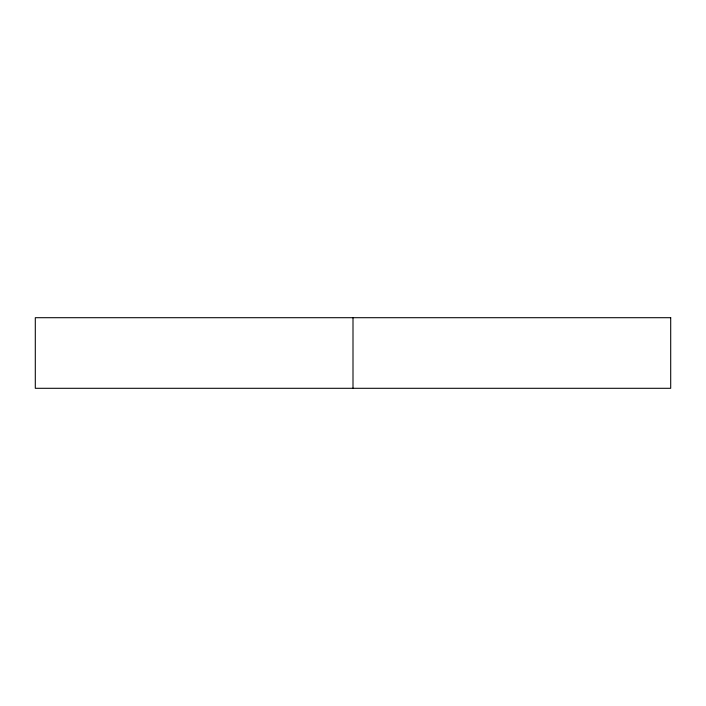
<?xml version="1.0" encoding="UTF-8"?>
<svg xmlns="http://www.w3.org/2000/svg" width="706" height="706" viewBox="0 0 706 706"><rect width="100%" height="100%" fill="white"/><g stroke="black" fill="none" stroke-linecap="round" stroke-linejoin="round"><path stroke-width="1.06" d="M353 317.7L353 388.3M670.7 317.7L35.3 317.7L35.3 388.3L670.7 388.3L670.7 317.7"/></g></svg>
